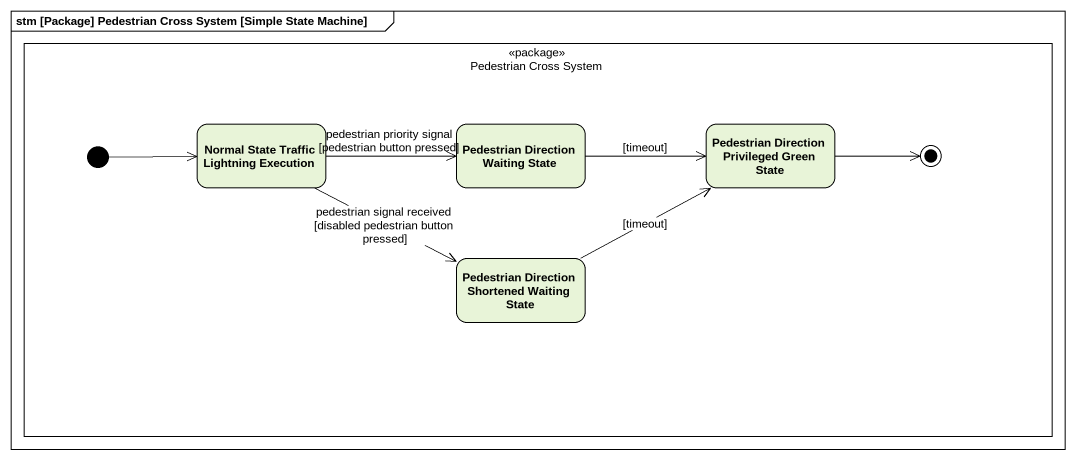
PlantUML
@startuml
mainframe stm [Package] Pedestrian Cross System [Simple State Machine]
hide empty description
state "Pedestrian Cross System" as Pedestrian_Cross_System <<package>> {
  state "Normal State Traffic Lightning Execution" as Normal_State_Traffic
  state "Pedestrian Direction Waiting State" as Pedestrian_Direction
  state "Pedestrian Direction Privileged Green State" as Pedestrian_Direction_2
  state "Pedestrian Direction Shortened Waiting State" as Pedestrian_Direction_3
  [*] -right-> Normal_State_Traffic
  Pedestrian_Direction_2 -right-> [*]
}
Normal_State_Traffic -right-> Pedestrian_Direction : pedestrian priority signal [pedestrian button pressed]
Normal_State_Traffic -right-> Pedestrian_Direction_3 : pedestrian signal received [disabled pedestrian button pressed]
Pedestrian_Direction -right-> Pedestrian_Direction_2 : [timeout]
Pedestrian_Direction_3 -right-> Pedestrian_Direction_2 : [timeout]
@enduml
